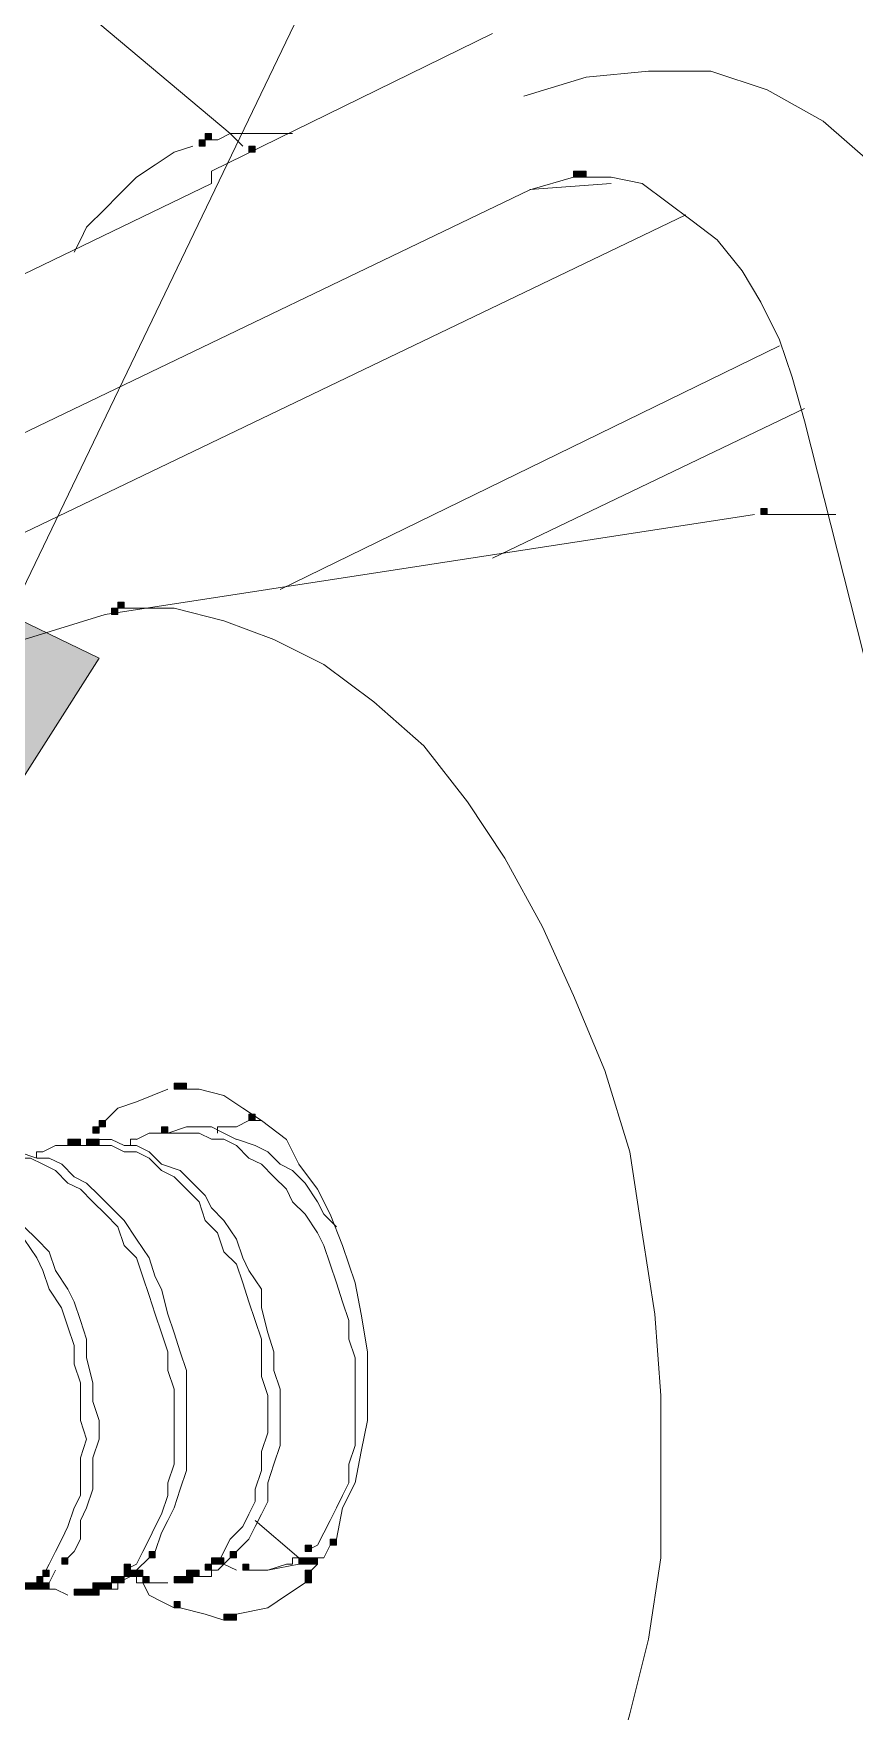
# Model space of a CAD drawing. Header units: inches. Extents: x 11 to 682, y 148 to 1119.
# Drawn here: x 601.17 to 609.06, y 413.48 to 429.6 of the extents above; entities that cross this region are included whole.
import ezdxf

# ---------------------------------------------------------------- set-up
doc = ezdxf.new("R2010")
doc.units = ezdxf.units.IN
doc.header["$MEASUREMENT"] = 0
doc.layers.add('图层 1', color=7, linetype='Continuous')

msp = doc.modelspace()

# ---------------------------------------------------------------- hatches: boundary and pattern name
at = {"layer": '图层 1', "true_color": 0xffffff}
h = msp.add_hatch(color=7, dxfattribs=at)
h.dxf.hatch_style = 2
h.paths.add_polyline_path([(602.76, 428.52), (602.82, 428.52), (602.82, 428.58), (602.76, 428.58)])
h = msp.add_hatch(color=7, dxfattribs=at)
h.dxf.hatch_style = 2
h.paths.add_polyline_path([(602.82, 428.58), (602.88, 428.58), (602.88, 428.64), (602.82, 428.64)])
h = msp.add_hatch(color=7, dxfattribs=at)
h.dxf.hatch_style = 2
h.paths.add_polyline_path([(603.24, 428.46), (603.3, 428.46), (603.3, 428.52), (603.24, 428.52)])
h = msp.add_hatch(color=7, dxfattribs=at)
h.dxf.hatch_style = 2
h.paths.add_polyline_path([(606.36, 428.22), (606.48, 428.22), (606.48, 428.28), (606.36, 428.28)])
h = msp.add_hatch(color=7, dxfattribs=at)
h.dxf.hatch_style = 2
h.paths.add_polyline_path([(608.16, 424.98), (608.22, 424.98), (608.22, 425.04), (608.16, 425.04)])
msp.add_hatch(color=7, dxfattribs=at).paths.add_polyline_path([(597.48, 416.82), (600.06, 424.44), (601.8, 423.6)])
h = msp.add_hatch(color=7, dxfattribs=at)
h.dxf.hatch_style = 2
h.paths.add_polyline_path([(601.92, 424.02), (601.98, 424.02), (601.98, 424.08), (601.92, 424.08)])
h = msp.add_hatch(color=7, dxfattribs=at)
h.dxf.hatch_style = 2
h.paths.add_polyline_path([(601.98, 424.08), (602.04, 424.08), (602.04, 424.14), (601.98, 424.14)])
h = msp.add_hatch(color=7, dxfattribs=at)
h.dxf.hatch_style = 2
h.paths.add_polyline_path([(602.52, 419.46), (602.64, 419.46), (602.64, 419.52), (602.52, 419.52)])
h = msp.add_hatch(color=7, dxfattribs=at)
h.dxf.hatch_style = 2
h.paths.add_polyline_path([(603.24, 419.16), (603.3, 419.16), (603.3, 419.22), (603.24, 419.22)])
h = msp.add_hatch(color=7, dxfattribs=at)
h.dxf.hatch_style = 2
h.paths.add_polyline_path([(603.24, 419.16), (603.3, 419.16), (603.3, 419.22), (603.24, 419.22)])
h = msp.add_hatch(color=7, dxfattribs=at)
h.dxf.hatch_style = 2
h.paths.add_polyline_path([(601.74, 419.04), (601.8, 419.04), (601.8, 419.1), (601.74, 419.1)])
h = msp.add_hatch(color=7, dxfattribs=at)
h.dxf.hatch_style = 2
h.paths.add_polyline_path([(601.8, 419.1), (601.86, 419.1), (601.86, 419.16), (601.8, 419.16)])
h = msp.add_hatch(color=7, dxfattribs=at)
h.dxf.hatch_style = 2
h.paths.add_polyline_path([(602.4, 419.04), (602.46, 419.04), (602.46, 419.1), (602.4, 419.1)])
h = msp.add_hatch(color=7, dxfattribs=at)
h.dxf.hatch_style = 2
h.paths.add_polyline_path([(602.4, 419.04), (602.46, 419.04), (602.46, 419.1), (602.4, 419.1)])
h = msp.add_hatch(color=7, dxfattribs=at)
h.dxf.hatch_style = 2
h.paths.add_polyline_path([(601.5, 418.92), (601.62, 418.92), (601.62, 418.98), (601.5, 418.98)])
h = msp.add_hatch(color=7, dxfattribs=at)
h.dxf.hatch_style = 2
h.paths.add_polyline_path([(601.68, 418.92), (601.8, 418.92), (601.8, 418.98), (601.68, 418.98)])
h = msp.add_hatch(color=7, dxfattribs=at)
h.dxf.hatch_style = 2
h.paths.add_polyline_path([(604.02, 415.08), (604.08, 415.08), (604.08, 415.14), (604.02, 415.14)])
h = msp.add_hatch(color=7, dxfattribs=at)
h.dxf.hatch_style = 2
h.paths.add_polyline_path([(602.28, 414.96), (602.34, 414.96), (602.34, 415.02), (602.28, 415.02)])
h = msp.add_hatch(color=7, dxfattribs=at)
h.dxf.hatch_style = 2
h.paths.add_polyline_path([(603.06, 414.96), (603.12, 414.96), (603.12, 415.02), (603.06, 415.02)])
h = msp.add_hatch(color=7, dxfattribs=at)
h.dxf.hatch_style = 2
h.paths.add_polyline_path([(603.78, 415.02), (603.84, 415.02), (603.84, 415.08), (603.78, 415.08)])
h = msp.add_hatch(color=7, dxfattribs=at)
h.dxf.hatch_style = 2
h.paths.add_polyline_path([(601.26, 414.78), (601.32, 414.78), (601.32, 414.84), (601.26, 414.84)])
h = msp.add_hatch(color=7, dxfattribs=at)
h.dxf.hatch_style = 2
h.paths.add_polyline_path([(601.44, 414.9), (601.5, 414.9), (601.5, 414.96), (601.44, 414.96)])
h = msp.add_hatch(color=7, dxfattribs=at)
h.dxf.hatch_style = 2
h.paths.add_polyline_path([(602.04, 414.78), (602.1, 414.78), (602.1, 414.9), (602.04, 414.9)])
h = msp.add_hatch(color=7, dxfattribs=at)
h.dxf.hatch_style = 2
h.paths.add_polyline_path([(602.1, 414.78), (602.16, 414.78), (602.16, 414.84), (602.1, 414.84)])
h = msp.add_hatch(color=7, dxfattribs=at)
h.dxf.hatch_style = 2
h.paths.add_polyline_path([(602.16, 414.78), (602.22, 414.78), (602.22, 414.84), (602.16, 414.84)])
h = msp.add_hatch(color=7, dxfattribs=at)
h.dxf.hatch_style = 2
h.paths.add_polyline_path([(602.16, 414.78), (602.22, 414.78), (602.22, 414.84), (602.16, 414.84)])
h = msp.add_hatch(color=7, dxfattribs=at)
h.dxf.hatch_style = 2
h.paths.add_polyline_path([(602.64, 414.78), (602.7, 414.78), (602.7, 414.84), (602.64, 414.84)])
h = msp.add_hatch(color=7, dxfattribs=at)
h.dxf.hatch_style = 2
h.paths.add_polyline_path([(602.7, 414.78), (602.76, 414.78), (602.76, 414.84), (602.7, 414.84)])
h = msp.add_hatch(color=7, dxfattribs=at)
h.dxf.hatch_style = 2
h.paths.add_polyline_path([(602.82, 414.84), (602.88, 414.84), (602.88, 414.9), (602.82, 414.9)])
h = msp.add_hatch(color=7, dxfattribs=at)
h.dxf.hatch_style = 2
h.paths.add_polyline_path([(602.82, 414.84), (602.88, 414.84), (602.88, 414.9), (602.82, 414.9)])
h = msp.add_hatch(color=7, dxfattribs=at)
h.dxf.hatch_style = 2
h.paths.add_polyline_path([(602.88, 414.9), (603, 414.9), (603, 414.96), (602.88, 414.96)])
h = msp.add_hatch(color=7, dxfattribs=at)
h.dxf.hatch_style = 2
h.paths.add_polyline_path([(603.18, 414.84), (603.24, 414.84), (603.24, 414.9), (603.18, 414.9)])
h = msp.add_hatch(color=7, dxfattribs=at)
h.dxf.hatch_style = 2
h.paths.add_polyline_path([(603.72, 414.9), (603.84, 414.9), (603.84, 414.96), (603.72, 414.96)])
h = msp.add_hatch(color=7, dxfattribs=at)
h.dxf.hatch_style = 2
h.paths.add_polyline_path([(603.78, 414.9), (603.9, 414.9), (603.9, 414.96), (603.78, 414.96)])
h = msp.add_hatch(color=7, dxfattribs=at)
h.dxf.hatch_style = 2
h.paths.add_polyline_path([(603.78, 414.72), (603.84, 414.72), (603.84, 414.84), (603.78, 414.84)])
h = msp.add_hatch(color=7, dxfattribs=at)
h.dxf.hatch_style = 2
h.paths.add_polyline_path([(601.08, 414.66), (601.2, 414.66), (601.2, 414.72), (601.08, 414.72)])
h = msp.add_hatch(color=7, dxfattribs=at)
h.dxf.hatch_style = 2
h.paths.add_polyline_path([(601.2, 414.72), (601.26, 414.72), (601.26, 414.78), (601.2, 414.78)])
h = msp.add_hatch(color=7, dxfattribs=at)
h.dxf.hatch_style = 2
h.paths.add_polyline_path([(601.2, 414.66), (601.26, 414.66), (601.26, 414.72), (601.2, 414.72)])
h = msp.add_hatch(color=7, dxfattribs=at)
h.dxf.hatch_style = 2
h.paths.add_polyline_path([(601.26, 414.66), (601.32, 414.66), (601.32, 414.72), (601.26, 414.72)])
h = msp.add_hatch(color=7, dxfattribs=at)
h.dxf.hatch_style = 2
h.paths.add_polyline_path([(601.26, 414.66), (601.32, 414.66), (601.32, 414.72), (601.26, 414.72)])
h = msp.add_hatch(color=7, dxfattribs=at)
h.dxf.hatch_style = 2
h.paths.add_polyline_path([(601.56, 414.6), (601.68, 414.6), (601.68, 414.66), (601.56, 414.66)])
h = msp.add_hatch(color=7, dxfattribs=at)
h.dxf.hatch_style = 2
h.paths.add_polyline_path([(601.68, 414.6), (601.74, 414.6), (601.74, 414.66), (601.68, 414.66)])
h = msp.add_hatch(color=7, dxfattribs=at)
h.dxf.hatch_style = 2
h.paths.add_polyline_path([(601.68, 414.6), (601.74, 414.6), (601.74, 414.66), (601.68, 414.66)])
h = msp.add_hatch(color=7, dxfattribs=at)
h.dxf.hatch_style = 2
h.paths.add_polyline_path([(601.74, 414.66), (601.86, 414.66), (601.86, 414.72), (601.74, 414.72)])
h = msp.add_hatch(color=7, dxfattribs=at)
h.dxf.hatch_style = 2
h.paths.add_polyline_path([(601.74, 414.6), (601.8, 414.6), (601.8, 414.72), (601.74, 414.72)])
h = msp.add_hatch(color=7, dxfattribs=at)
h.dxf.hatch_style = 2
h.paths.add_polyline_path([(601.8, 414.66), (601.92, 414.66), (601.92, 414.72), (601.8, 414.72)])
h = msp.add_hatch(color=7, dxfattribs=at)
h.dxf.hatch_style = 2
h.paths.add_polyline_path([(601.92, 414.72), (602.04, 414.72), (602.04, 414.78), (601.92, 414.78)])
h = msp.add_hatch(color=7, dxfattribs=at)
h.dxf.hatch_style = 2
h.paths.add_polyline_path([(602.22, 414.72), (602.28, 414.72), (602.28, 414.78), (602.22, 414.78)])
h = msp.add_hatch(color=7, dxfattribs=at)
h.dxf.hatch_style = 2
h.paths.add_polyline_path([(602.52, 414.72), (602.58, 414.72), (602.58, 414.78), (602.52, 414.78)])
h = msp.add_hatch(color=7, dxfattribs=at)
h.dxf.hatch_style = 2
h.paths.add_polyline_path([(602.52, 414.72), (602.64, 414.72), (602.64, 414.78), (602.52, 414.78)])
h = msp.add_hatch(color=7, dxfattribs=at)
h.dxf.hatch_style = 2
h.paths.add_polyline_path([(602.58, 414.72), (602.64, 414.72), (602.64, 414.78), (602.58, 414.78)])
h = msp.add_hatch(color=7, dxfattribs=at)
h.dxf.hatch_style = 2
h.paths.add_polyline_path([(602.64, 414.72), (602.7, 414.72), (602.7, 414.78), (602.64, 414.78)])
h = msp.add_hatch(color=7, dxfattribs=at)
h.dxf.hatch_style = 2
h.paths.add_polyline_path([(602.64, 414.72), (602.7, 414.72), (602.7, 414.78), (602.64, 414.78)])
h = msp.add_hatch(color=7, dxfattribs=at)
h.dxf.hatch_style = 2
h.paths.add_polyline_path([(602.64, 414.72), (602.7, 414.72), (602.7, 414.78), (602.64, 414.78)])
h = msp.add_hatch(color=7, dxfattribs=at)
h.dxf.hatch_style = 2
h.paths.add_polyline_path([(602.52, 414.48), (602.58, 414.48), (602.58, 414.54), (602.52, 414.54)])
h = msp.add_hatch(color=7, dxfattribs=at)
h.dxf.hatch_style = 2
h.paths.add_polyline_path([(603, 414.36), (603.12, 414.36), (603.12, 414.42), (603, 414.42)])

# ---------------------------------------------------------------- linework, layer by layer
at = {"layer": '图层 1', "color": 7, "lineweight": 18, "true_color": 0xffffff}
for points in [[(597.48, 416.82), (623.7, 471.3)], [(588.96, 440.46), (603.06, 428.64)], [(602.88, 428.28), (605.58, 429.6)], [(605.881, 429), (606.48, 429.18)], [(606.48, 429.18), (607.08, 429.24)], [(607.08, 429.24), (607.681, 429.24)], [(607.681, 429.24), (608.221, 429.061)], [(608.221, 429.061), (608.76, 428.76)], [(608.76, 428.76), (609.24, 428.34)], [(602.52, 428.46), (602.7, 428.52)], [(602.82, 428.58), (602.94, 428.58)], [(602.94, 428.58), (603.06, 428.64)], [(603.06, 428.641), (603.66, 428.641)], [(603.06, 428.64), (603.18, 428.52)], [(602.34, 428.34), (602.52, 428.46)], [(601.98, 428.04), (602.16, 428.22)], [(602.16, 428.22), (602.34, 428.34)], [(602.88, 428.28), (602.88, 428.16)], [(605.939, 428.1), (606.359, 428.22)], [(606.48, 428.22), (606.72, 428.22), (607.02, 428.16), (607.26, 427.98), (607.5, 427.8), (607.74, 427.62), (607.98, 427.32), (608.16, 427.02), (608.34, 426.66), (608.46, 426.3), (608.58, 425.88)], [(587.34, 420.66), (602.88, 428.16)], [(587.7, 419.34), (605.94, 428.1)], [(601.86, 427.92), (601.98, 428.04)], [(605.939, 428.101), (606.72, 428.16)], [(601.68, 427.74), (601.86, 427.92)], [(587.94, 418.5), (607.44, 427.86)], [(601.62, 427.62), (601.68, 427.74)], [(601.561, 427.5), (601.62, 427.62)], [(603.54, 424.26), (608.34, 426.6)], [(605.58, 424.561), (608.58, 426)], [(608.58, 425.88), (632.16, 332.82)], [(601.859, 424.021), (608.1, 424.98)], [(608.16, 424.98), (608.28, 424.98)], [(608.28, 424.98), (608.58, 424.98)], [(608.58, 424.98), (608.88, 424.98)], [(601.08, 423.78), (601.859, 424.02)], [(601.98, 424.08), (602.521, 424.08)], [(602.521, 424.08), (603, 423.96)], [(603, 423.96), (603.48, 423.78)], [(603.48, 423.78), (603.96, 423.54)], [(603.96, 423.54), (604.44, 423.18)], [(604.44, 423.18), (604.92, 422.76)], [(604.92, 422.76), (605.34, 422.22)], [(605.34, 422.22), (605.7, 421.68)], [(605.7, 421.68), (606.061, 421.02)], [(606.061, 421.02), (606.36, 420.36)], [(606.36, 420.36), (606.66, 419.64)], [(606.66, 419.64), (606.9, 418.86)], [(601.98, 419.28), (602.16, 419.34)], [(602.16, 419.34), (602.46, 419.46)], [(602.58, 419.46), (602.76, 419.46)], [(602.76, 419.46), (603, 419.4)], [(603, 419.4), (603.18, 419.28)], [(601.801, 419.1), (601.98, 419.28)], [(603.18, 419.28), (603.36, 419.16)], [(602.16, 418.979), (602.28, 419.04), (602.4, 419.04)], [(602.46, 419.04), (602.64, 419.1)], [(602.64, 419.04), (602.64, 419.04), (602.46, 419.04)], [(602.64, 419.1), (602.76, 419.1)], [(602.64, 419.04), (602.76, 419.04), (602.88, 418.98), (603, 418.98), (603.12, 418.92), (603.24, 418.8), (603.36, 418.74), (603.48, 418.62), (603.6, 418.5), (603.66, 418.38), (603.78, 418.26), (603.9, 418.08), (603.96, 417.96), (604.02, 417.78), (604.08, 417.6), (604.14, 417.42), (604.2, 417.24), (604.2, 417.06), (604.26, 416.88), (604.26, 416.7), (604.26, 416.52), (604.26, 416.34), (604.26, 416.16), (604.26, 416.04)], [(602.76, 419.1), (602.88, 419.1)], [(602.88, 419.1), (603, 419.04)], [(603, 419.1), (602.939, 419.1), (602.939, 419.04)], [(603, 419.1), (603.12, 419.1), (603.24, 419.16)], [(603, 419.04), (603.12, 418.979)], [(603.359, 419.16), (603.24, 419.16)], [(603.36, 419.16), (603.6, 418.979)], [(600.9, 418.86), (601.02, 418.8), (601.14, 418.8), (601.26, 418.74), (601.38, 418.68), (601.5, 418.56), (601.62, 418.5), (601.74, 418.38), (601.86, 418.26), (601.98, 418.14), (602.04, 417.96), (602.16, 417.84), (602.22, 417.66), (602.28, 417.48), (602.34, 417.3), (602.4, 417.12), (602.46, 416.94), (602.46, 416.76), (602.52, 416.58), (602.52, 416.4), (602.52, 416.22), (602.52, 416.04), (602.52, 415.86)], [(601.021, 418.86), (601.2, 418.8)], [(601.26, 418.86), (601.199, 418.86), (601.199, 418.8)], [(601.26, 418.86), (601.38, 418.92), (601.5, 418.92)], [(601.68, 418.92), (601.56, 418.92)], [(601.68, 418.98), (601.68, 418.92)], [(601.68, 418.979), (601.8, 418.979)], [(601.74, 418.92), (601.92, 418.92), (602.04, 418.86), (602.16, 418.86), (602.28, 418.8), (602.4, 418.68), (602.52, 418.62), (602.64, 418.5), (602.76, 418.38), (602.82, 418.2), (602.939, 418.08), (603, 417.9), (603.12, 417.78), (603.18, 417.6), (603.24, 417.42), (603.3, 417.24), (603.36, 417.06), (603.36, 416.88), (603.36, 416.7), (603.42, 416.52), (603.42, 416.34), (603.42, 416.16)], [(601.8, 418.979), (601.92, 418.979)], [(601.92, 418.979), (602.04, 418.92)], [(602.16, 418.98), (602.1, 418.98), (602.1, 418.92), (602.04, 418.92)], [(602.04, 418.92), (602.16, 418.92)], [(602.16, 418.92), (602.28, 418.859)], [(602.28, 418.86), (602.4, 418.74)], [(603.12, 418.98), (603.3, 418.92)], [(603.3, 418.92), (603.42, 418.86)], [(603.42, 418.86), (603.54, 418.74)], [(603.6, 418.979), (603.72, 418.74)], [(606.9, 418.86), (607.02, 418.08)], [(600, 418.74), (600.12, 418.68), (600.24, 418.68), (600.42, 418.62), (600.54, 418.56), (600.66, 418.44), (600.78, 418.38), (600.9, 418.26), (600.96, 418.14), (601.08, 418.02), (601.2, 417.84), (601.26, 417.72), (601.32, 417.54), (601.439, 417.36), (601.5, 417.18), (601.56, 417), (601.56, 416.82), (601.62, 416.64), (601.62, 416.46), (601.62, 416.28), (601.68, 416.1)], [(600.12, 418.74), (600.24, 418.74), (600.42, 418.68), (600.54, 418.62), (600.66, 418.56), (600.78, 418.5), (600.9, 418.38), (601.02, 418.26), (601.08, 418.14), (601.2, 418.02), (601.32, 417.9), (601.38, 417.72), (601.5, 417.54), (601.56, 417.42), (601.62, 417.24), (601.68, 417.06), (601.68, 416.88), (601.74, 416.64), (601.74, 416.46), (601.8, 416.28), (601.8, 416.1)], [(601.2, 418.8), (601.32, 418.8)], [(601.32, 418.8), (601.44, 418.74)], [(601.44, 418.74), (601.561, 418.62)], [(602.4, 418.74), (602.58, 418.68)], [(603.54, 418.74), (603.66, 418.68)], [(603.72, 418.74), (603.9, 418.5)], [(601.561, 418.62), (601.68, 418.56)], [(601.68, 418.56), (601.8, 418.439)], [(602.58, 418.68), (602.7, 418.56)], [(602.7, 418.56), (602.82, 418.439)], [(603.66, 418.68), (603.78, 418.56)], [(603.78, 418.56), (603.9, 418.38)], [(601.8, 418.439), (601.92, 418.32)], [(602.82, 418.439), (602.88, 418.32)], [(603.9, 418.5), (604.02, 418.26)], [(603.9, 418.38), (603.96, 418.26)], [(601.92, 418.32), (602.04, 418.2)], [(602.04, 418.2), (602.16, 418.02)], [(602.88, 418.32), (603, 418.2)], [(603, 418.2), (603.12, 418.02)], [(603.96, 418.26), (604.08, 418.14)], [(604.02, 418.26), (604.14, 417.96)], [(607.02, 418.08), (607.14, 417.3)], [(602.16, 418.02), (602.28, 417.84)], [(603.12, 418.02), (603.18, 417.84)], [(604.14, 417.96), (604.26, 417.6)], [(602.28, 417.84), (602.34, 417.66)], [(603.18, 417.84), (603.24, 417.72)], [(603.24, 417.72), (603.36, 417.54)], [(602.34, 417.66), (602.4, 417.54)], [(604.26, 417.6), (604.32, 417.3)], [(602.4, 417.54), (602.46, 417.3)], [(603.36, 417.36), (603.36, 417.54)], [(602.46, 417.3), (602.52, 417.12)], [(603.36, 417.36), (603.42, 417.12)], [(604.32, 417.3), (604.38, 416.94)], [(607.14, 417.3), (607.2, 416.52)], [(602.52, 417.12), (602.58, 416.94)], [(603.42, 417.12), (603.48, 416.939)], [(602.58, 416.94), (602.64, 416.76)], [(603.48, 416.76), (603.48, 416.94)], [(604.08, 415.14), (604.14, 415.44), (604.26, 415.68), (604.32, 415.98), (604.38, 416.28), (604.38, 416.64), (604.38, 416.94)], [(602.34, 415.02), (602.4, 415.2), (602.46, 415.32), (602.52, 415.44), (602.58, 415.62), (602.64, 415.8), (602.64, 415.98), (602.64, 416.16), (602.64, 416.34), (602.64, 416.52), (602.64, 416.76)], [(603.48, 416.76), (603.54, 416.58)], [(603.12, 415.02), (603.24, 415.14), (603.3, 415.26), (603.36, 415.38), (603.42, 415.5), (603.42, 415.68), (603.48, 415.86), (603.54, 416.04), (603.54, 416.22), (603.54, 416.4), (603.54, 416.58)], [(604.56, 410.04), (604.98, 410.34), (605.4, 410.64), (605.82, 411.12), (606.12, 411.6), (606.42, 412.2), (606.72, 412.8), (606.9, 413.46), (607.08, 414.18), (607.2, 414.96), (607.2, 415.74), (607.2, 416.52)], [(603.36, 415.98), (603.42, 416.16)], [(601.62, 415.92), (601.68, 416.1)], [(601.74, 415.92), (601.8, 416.1)], [(603.36, 415.98), (603.36, 415.8)], [(604.2, 415.86), (604.26, 416.04)], [(601.62, 415.92), (601.62, 415.74), (601.62, 415.56)], [(601.74, 415.92), (601.74, 415.74), (601.74, 415.62)], [(602.46, 415.68), (602.52, 415.86)], [(603.3, 415.62), (603.36, 415.8)], [(604.2, 415.86), (604.2, 415.68)], [(602.46, 415.68), (602.46, 415.56)], [(604.14, 415.56), (604.2, 415.68)], [(601.56, 415.44), (601.62, 415.56)], [(601.68, 415.44), (601.74, 415.62)], [(602.4, 415.38), (602.46, 415.56)], [(603.24, 415.38), (603.3, 415.5)], [(603.3, 415.62), (603.3, 415.5)], [(604.08, 415.44), (604.14, 415.56)], [(601.5, 415.26), (601.56, 415.44)], [(601.62, 415.32), (601.68, 415.44)], [(601.62, 415.32), (601.62, 415.14)], [(602.34, 415.26), (602.4, 415.38)], [(603.18, 415.26), (603.24, 415.38)], [(603.3, 415.32), (603.72, 414.96)], [(603.96, 415.2), (604.02, 415.32)], [(604.02, 415.32), (604.08, 415.44)], [(601.38, 415.02), (601.44, 415.14)], [(601.44, 415.14), (601.5, 415.26)], [(601.56, 415.02), (601.62, 415.14)], [(602.22, 415.02), (602.28, 415.14)], [(602.28, 415.14), (602.34, 415.26)], [(603, 415.021), (603.06, 415.14)], [(603.06, 415.14), (603.18, 415.26)], [(603.9, 415.08), (603.96, 415.2)], [(601.32, 414.9), (601.38, 415.02)], [(601.44, 414.9), (601.56, 415.02)], [(602.16, 414.9), (602.22, 415.02)], [(602.94, 414.9), (603, 415.021)], [(603.78, 415.021), (603.9, 415.08)], [(603.96, 414.96), (604.02, 415.08)], [(601.26, 414.78), (601.32, 414.9)], [(601.32, 414.72), (601.38, 414.84)], [(602.04, 414.84), (602.16, 414.9)], [(602.16, 414.84), (602.28, 414.96)], [(602.64, 414.78), (602.76, 414.78), (602.88, 414.78), (602.88, 414.84)], [(602.88, 414.84), (602.939, 414.84)], [(602.94, 414.84), (603.06, 414.96)], [(603, 414.9), (603.12, 414.84)], [(603.18, 414.84), (603.3, 414.84)], [(603.3, 414.84), (603.42, 414.84)], [(603.42, 414.84), (603.6, 414.9)], [(603.42, 414.84), (603.72, 414.9)], [(603.6, 414.9), (603.66, 414.9), (603.66, 414.96), (603.72, 414.96)], [(603.84, 414.84), (603.899, 414.9), (603.899, 414.96), (603.96, 414.96)], [(601.2, 414.66), (601.32, 414.72)], [(601.26, 414.66), (601.38, 414.66)], [(601.38, 414.66), (601.5, 414.6)], [(601.62, 414.6), (601.74, 414.66)], [(601.739, 414.66), (601.859, 414.66)], [(601.859, 414.66), (601.979, 414.66), (601.979, 414.72)], [(601.98, 414.72), (602.1, 414.78)], [(602.1, 414.78), (602.16, 414.78), (602.16, 414.72), (602.22, 414.72)], [(602.22, 414.72), (602.34, 414.72)], [(602.22, 414.72), (602.28, 414.6), (602.4, 414.54), (602.52, 414.48)], [(602.34, 414.72), (602.46, 414.72)], [(602.52, 414.72), (602.64, 414.72)], [(603.42, 414.48), (603.6, 414.6), (603.78, 414.72)], [(602.58, 414.48), (602.82, 414.42), (603, 414.36)], [(603.12, 414.42), (603.42, 414.48)]]:
    msp.add_lwpolyline(points, dxfattribs=at)
at = {"layer": '图层 1', "lineweight": 0}
for points in [[(602.76, 428.52), (602.82, 428.52), (602.82, 428.58), (602.76, 428.58), (602.76, 428.52)], [(602.82, 428.58), (602.88, 428.58), (602.88, 428.64), (602.82, 428.64), (602.82, 428.58)], [(603.24, 428.46), (603.3, 428.46), (603.3, 428.52), (603.24, 428.52), (603.24, 428.46)], [(606.36, 428.22), (606.48, 428.22), (606.48, 428.28), (606.36, 428.28), (606.36, 428.22)], [(608.16, 424.98), (608.22, 424.98), (608.22, 425.04), (608.16, 425.04), (608.16, 424.98)], [(597.48, 416.82), (600.06, 424.44), (601.8, 423.6), (597.48, 416.82)], [(601.92, 424.02), (601.98, 424.02), (601.98, 424.08), (601.92, 424.08), (601.92, 424.02)], [(601.98, 424.08), (602.04, 424.08), (602.04, 424.14), (601.98, 424.14), (601.98, 424.08)], [(602.52, 419.46), (602.64, 419.46), (602.64, 419.52), (602.52, 419.52), (602.52, 419.46)], [(603.24, 419.16), (603.3, 419.16), (603.3, 419.22), (603.24, 419.22), (603.24, 419.16)], [(603.24, 419.16), (603.3, 419.16), (603.3, 419.22), (603.24, 419.22), (603.24, 419.16)], [(601.74, 419.04), (601.8, 419.04), (601.8, 419.1), (601.74, 419.1), (601.74, 419.04)], [(601.8, 419.1), (601.86, 419.1), (601.86, 419.16), (601.8, 419.16), (601.8, 419.1)], [(602.4, 419.04), (602.46, 419.04), (602.46, 419.1), (602.4, 419.1), (602.4, 419.04)], [(602.4, 419.04), (602.46, 419.04), (602.46, 419.1), (602.4, 419.1), (602.4, 419.04)], [(601.5, 418.92), (601.62, 418.92), (601.62, 418.98), (601.5, 418.98), (601.5, 418.92)], [(601.68, 418.92), (601.8, 418.92), (601.8, 418.98), (601.68, 418.98), (601.68, 418.92)], [(604.02, 415.08), (604.08, 415.08), (604.08, 415.14), (604.02, 415.14), (604.02, 415.08)], [(602.28, 414.96), (602.34, 414.96), (602.34, 415.02), (602.28, 415.02), (602.28, 414.96)], [(603.06, 414.96), (603.12, 414.96), (603.12, 415.02), (603.06, 415.02), (603.06, 414.96)], [(603.78, 415.02), (603.84, 415.02), (603.84, 415.08), (603.78, 415.08), (603.78, 415.02)], [(601.26, 414.78), (601.32, 414.78), (601.32, 414.84), (601.26, 414.84), (601.26, 414.78)], [(601.44, 414.9), (601.5, 414.9), (601.5, 414.96), (601.44, 414.96), (601.44, 414.9)], [(602.04, 414.78), (602.1, 414.78), (602.1, 414.9), (602.04, 414.9), (602.04, 414.78)], [(602.1, 414.78), (602.16, 414.78), (602.16, 414.84), (602.1, 414.84), (602.1, 414.78)], [(602.16, 414.78), (602.22, 414.78), (602.22, 414.84), (602.16, 414.84), (602.16, 414.78)], [(602.16, 414.78), (602.22, 414.78), (602.22, 414.84), (602.16, 414.84), (602.16, 414.78)], [(602.64, 414.78), (602.7, 414.78), (602.7, 414.84), (602.64, 414.84), (602.64, 414.78)], [(602.7, 414.78), (602.76, 414.78), (602.76, 414.84), (602.7, 414.84), (602.7, 414.78)], [(602.82, 414.84), (602.88, 414.84), (602.88, 414.9), (602.82, 414.9), (602.82, 414.84)], [(602.82, 414.84), (602.88, 414.84), (602.88, 414.9), (602.82, 414.9), (602.82, 414.84)], [(602.88, 414.9), (603, 414.9), (603, 414.96), (602.88, 414.96), (602.88, 414.9)], [(603.18, 414.84), (603.24, 414.84), (603.24, 414.9), (603.18, 414.9), (603.18, 414.84)], [(603.72, 414.9), (603.84, 414.9), (603.84, 414.96), (603.72, 414.96), (603.72, 414.9)], [(603.78, 414.9), (603.9, 414.9), (603.9, 414.96), (603.78, 414.96), (603.78, 414.9)], [(603.78, 414.72), (603.84, 414.72), (603.84, 414.84), (603.78, 414.84), (603.78, 414.72)], [(601.08, 414.66), (601.2, 414.66), (601.2, 414.72), (601.08, 414.72), (601.08, 414.66)], [(601.2, 414.72), (601.26, 414.72), (601.26, 414.78), (601.2, 414.78), (601.2, 414.72)], [(601.2, 414.66), (601.26, 414.66), (601.26, 414.72), (601.2, 414.72), (601.2, 414.66)], [(601.26, 414.66), (601.32, 414.66), (601.32, 414.72), (601.26, 414.72), (601.26, 414.66)], [(601.26, 414.66), (601.32, 414.66), (601.32, 414.72), (601.26, 414.72), (601.26, 414.66)], [(601.56, 414.6), (601.68, 414.6), (601.68, 414.66), (601.56, 414.66), (601.56, 414.6)], [(601.68, 414.6), (601.74, 414.6), (601.74, 414.66), (601.68, 414.66), (601.68, 414.6)], [(601.68, 414.6), (601.74, 414.6), (601.74, 414.66), (601.68, 414.66), (601.68, 414.6)], [(601.74, 414.66), (601.86, 414.66), (601.86, 414.72), (601.74, 414.72), (601.74, 414.66)], [(601.74, 414.6), (601.8, 414.6), (601.8, 414.72), (601.74, 414.72), (601.74, 414.6)], [(601.8, 414.66), (601.92, 414.66), (601.92, 414.72), (601.8, 414.72), (601.8, 414.66)], [(601.92, 414.72), (602.04, 414.72), (602.04, 414.78), (601.92, 414.78), (601.92, 414.72)], [(602.22, 414.72), (602.28, 414.72), (602.28, 414.78), (602.22, 414.78), (602.22, 414.72)], [(602.52, 414.72), (602.58, 414.72), (602.58, 414.78), (602.52, 414.78), (602.52, 414.72)], [(602.52, 414.72), (602.64, 414.72), (602.64, 414.78), (602.52, 414.78), (602.52, 414.72)], [(602.58, 414.72), (602.64, 414.72), (602.64, 414.78), (602.58, 414.78), (602.58, 414.72)], [(602.64, 414.72), (602.7, 414.72), (602.7, 414.78), (602.64, 414.78), (602.64, 414.72)], [(602.64, 414.72), (602.7, 414.72), (602.7, 414.78), (602.64, 414.78), (602.64, 414.72)], [(602.64, 414.72), (602.7, 414.72), (602.7, 414.78), (602.64, 414.78), (602.64, 414.72)], [(602.52, 414.48), (602.58, 414.48), (602.58, 414.54), (602.52, 414.54), (602.52, 414.48)], [(603, 414.36), (603.12, 414.36), (603.12, 414.42), (603, 414.42), (603, 414.36)]]:
    msp.add_lwpolyline(points, dxfattribs=at)

doc.saveas('drawing.dxf')
